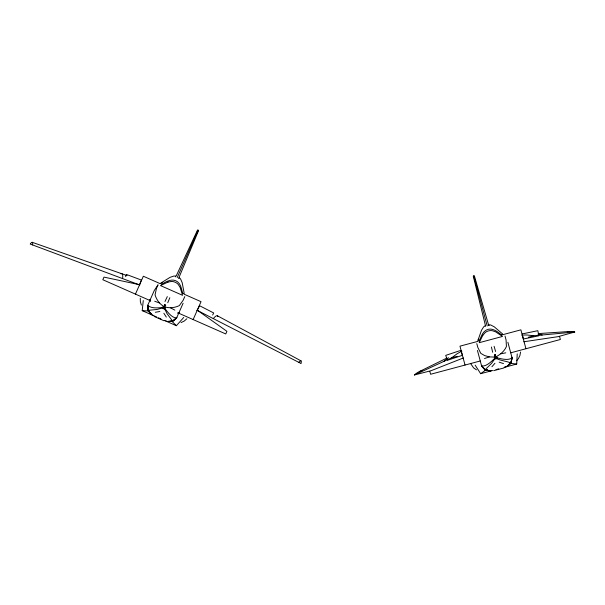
<?xml version="1.0" encoding="UTF-8"?>
<svg xmlns="http://www.w3.org/2000/svg" width="605" height="605" viewBox="0 0 605 605"><rect width="100%" height="100%" fill="white"/><g stroke="black" fill="none" stroke-linecap="round" stroke-linejoin="round"><path stroke-width="0.91" d="M504.101 367.416L516.723 364.029L517.222 353.887M164.552 305.502L164.613 304.633M495.435 355.521L495.51 354.651M156.733 317.058L142.213 310.652L143.272 300.549M511.868 357.139L511.013 363.136L506.967 366.509L504.578 367.167M520.534 352.019L519.945 355.438L518.402 358.652L516.625 360.739M496.425 357.926L495.661 356.322L494.814 357.094C497.219 360.134 505.145 360.882 509.561 362.44L510.93 362.818L512.072 357.888C508.177 360.852 501.152 358.81 496.471 357.676M512.072 357.888L510.945 362.864L506.952 366.448L510.968 362.955L506.96 366.471M164.9 304.655L164.469 306.206L163.645 306.584C162.034 307.854 165.067 309.193 164.923 307.143L164.469 306.206M184.79 296.586L183.171 300.246L179.345 305.608C175.072 307.673 170.088 308.353 165.483 307.113L164.537 308.996L163.04 308.603L162.526 307.673L163.297 306.153C159.266 303.581 156.415 299.445 155.054 294.9L156.438 288.449L158.049 284.796L154.267 290.521L147.703 305.412L147.991 310.637L151.477 314.592L153.731 315.613M125.651 276.666L126.468 274.481L141.336 280.039L139.513 284.917M495.192 358.258L491.562 363.378L485.074 369.746L490.352 370.956L491.948 370.547M167.767 302.712L169.831 297.721M178.672 278.217L198.606 230.467L197.555 230.006L176.138 276.069M195.816 235.398L198.085 230.24L196.179 234.528M135.444 294.121L143.34 276.228L160.31 283.715M175.352 276.863L175.715 276.039L173.832 276.046L170.081 277.332L160.749 283.117L161.633 284.229C166.277 281.567 172.387 277.869 177.515 281.779C181.167 284.539 181.5 289.538 182.793 293.561L184.2 293.463L182.188 282.671L180.6 279.034L179.345 277.642L178.982 278.459M177.204 277.566L198.085 230.24M171.056 320.862L172.486 321.444L176.91 317.307M183.111 303.241L176.539 318.132L172.486 321.444M193.139 319.569L201.034 301.676L184.064 294.189M165.006 301.487L167.298 296.601M197.2 310.357L199.567 305.722L213.701 312.959L212.635 315.031M164.643 306.281L165.498 304.92M495.019 358.062C491.54 361.382 486.48 366.66 481.625 366.048L485.089 369.791L490.337 370.903L485.112 369.889L490.33 370.888L485.066 369.731L481.625 366.048M491.903 366.728L494.935 363.287M164.416 320.446L176.373 325.717L183.731 317.436M165.112 305.744L165.717 305.117M496.161 356.731C500.486 354.432 504.434 351.112 506.438 346.499L506.06 339.912L505.024 336.047M186.862 318.744L184.26 321.036L181.054 322.578M478.124 339.866L478.918 339.171M463.377 357.963L431.221 370.646L414.41 374.994L451.761 357.729L456.957 353.88A98.252 63.51 70.7 0 1 459.732 352.284M164.575 308.074C167.509 311.893 171.699 317.882 176.592 318.018L172.599 321.187L167.237 321.482L165.702 320.884M176.592 318.018L172.614 321.149L167.237 321.482L172.622 321.134L167.177 313.859L164.371 308.248M475.159 365.155L480.665 373.693L485.981 369.844M163.206 307.726L157.171 309.442L148.119 310.342L149.382 311.303M419.348 371.576L446.687 358.175M484.522 358.531L489.309 356.897L494.814 357.094M447.36 360.308L462.432 355.324L460.798 350.386L445.726 355.369L446.868 358.818M177.734 313.224L179.511 312.679M509.539 363.575L511.013 363.136L512.102 358.009L507.89 342.286M163.199 307.469C158.404 307.877 151.152 308.822 147.749 305.298L148.104 310.388L151.5 314.539L148.066 310.471L151.492 314.555M567.308 331.744A40.641 25.917 79.3 0 1 574.75 332.032L558.022 336.667L523.832 341.764M528.354 337.25L533.776 335.752L574.75 332.032M477.882 341.364L459.966 346.158L465.033 365.049M502.067 334.883L520.882 329.838L525.942 348.73M480.257 360.973L430.594 374.276L429.852 371.508M510.711 352.813L560.374 339.503L559.633 336.728M480.665 373.693L492.387 370.555M495.987 369.587L498.694 368.861M493.65 370.699L503.98 367.931M451.761 357.729L457.206 356.315M538.873 335.79L523.333 339.012L522.274 333.915L537.822 330.693L538.556 334.247M500.842 353.804L505.795 352.828M155.334 312.271L159.856 311.492M538.389 333.597L568.768 331.54M164.923 307.143L165.483 307.113M161.429 282.701L162.488 282.648M142.213 310.652L148.769 310.985M509.259 363.257L516.723 364.029M533.776 335.752L527.348 335.019A98.252 63.51 79.3 0 0 524.149 335.026M138.726 284.539L103.984 277.113L102.827 279.737L150.721 300.859M490.337 370.903L485.066 369.731L483.508 367.832M489.309 356.897L484.552 355.536L480.801 353.365L477.837 347.474L476.8 343.61M499.163 362.161L503.511 363.62M32.239 242.318L127.088 275.6M154.721 301.252L159.47 302.976M139.778 285.015L30.25 244.065A40.641 3.743 -69.5 0 1 32.594 244.942M177.87 312.83L225.756 333.952L226.913 331.328L197.245 310.146M158.434 317.814L160.998 318.941M154.207 316.46L163.993 320.771M196.943 310.229L301.04 363.499A40.641 3.743 -62.9 0 0 298.81 362.357M170.398 307.794L174.875 310.138M217.354 315.757L300.988 360.845M476.521 369.874L473.579 367.863L470.682 363.628M171.707 321.104L176.373 325.717M485.157 370.063L481.656 366.169L477.443 350.446M481.421 365.291L482.465 366.562M163.297 306.153L163.645 306.584M494.345 354.961L494.845 355.679M163.857 313.254L166.33 317.118M494.587 354.802L495.223 356.277M149.722 299.543L150.524 301.222M496.576 356.36L497.113 357.971L496.455 358.818L494.913 358.977L494.27 356.973M141.373 305.079L140.345 301.668L140.284 298.197M494.088 346.31L495.601 351.49M488.757 325.566L474.373 275.865L473.261 276.16L485.429 325.482M475.023 280.554L473.813 276.016L475.28 281.454M489.142 325.566L488.916 324.696L490.768 324.998L494.285 326.844L502.619 333.983L501.575 334.943C497.393 331.608 491.918 327.018 486.254 330.096C482.223 332.266 481.134 337.151 479.236 340.933L477.859 340.623L481.504 330.262L483.622 326.912L485.081 325.724L485.316 326.594M473.813 276.016L487.207 325.982M491.404 347.02L492.682 352.269M495.404 356.232L495.215 354.636M147.749 305.298L148.119 310.342L151.5 314.539L148.127 310.327L148.104 307.869M121.015 273.853A76.124 7.018 -69.5 0 1 122.596 278.595M213.27 318.585A76.124 7.018 -62.9 0 1 217.838 316.559M444.07 361.321A76.124 48.551 70.7 0 1 448.486 357.684M414.41 374.994A40.641 25.917 70.7 0 1 422.124 370.593M460.435 351.921A98.252 63.51 70.7 0 1 461.872 351.233M537.996 334.225A76.124 48.551 79.3 0 1 542.231 335.019M521.767 335.185A98.252 63.51 79.3 0 1 523.355 335.064M482.843 335.261L479.183 342.702L502.505 336.448L495.624 331.835L492.22 330.67A8.538 7.873 -15 0 0 485.202 332.553L482.843 335.261M510.93 362.803L506.952 366.448L510.93 362.803M167.993 282.066L160.476 285.575L182.574 295.316L180.101 287.405L178.18 284.365A8.538 7.873 23.8 0 0 171.533 281.438L167.993 282.066"/></g></svg>
